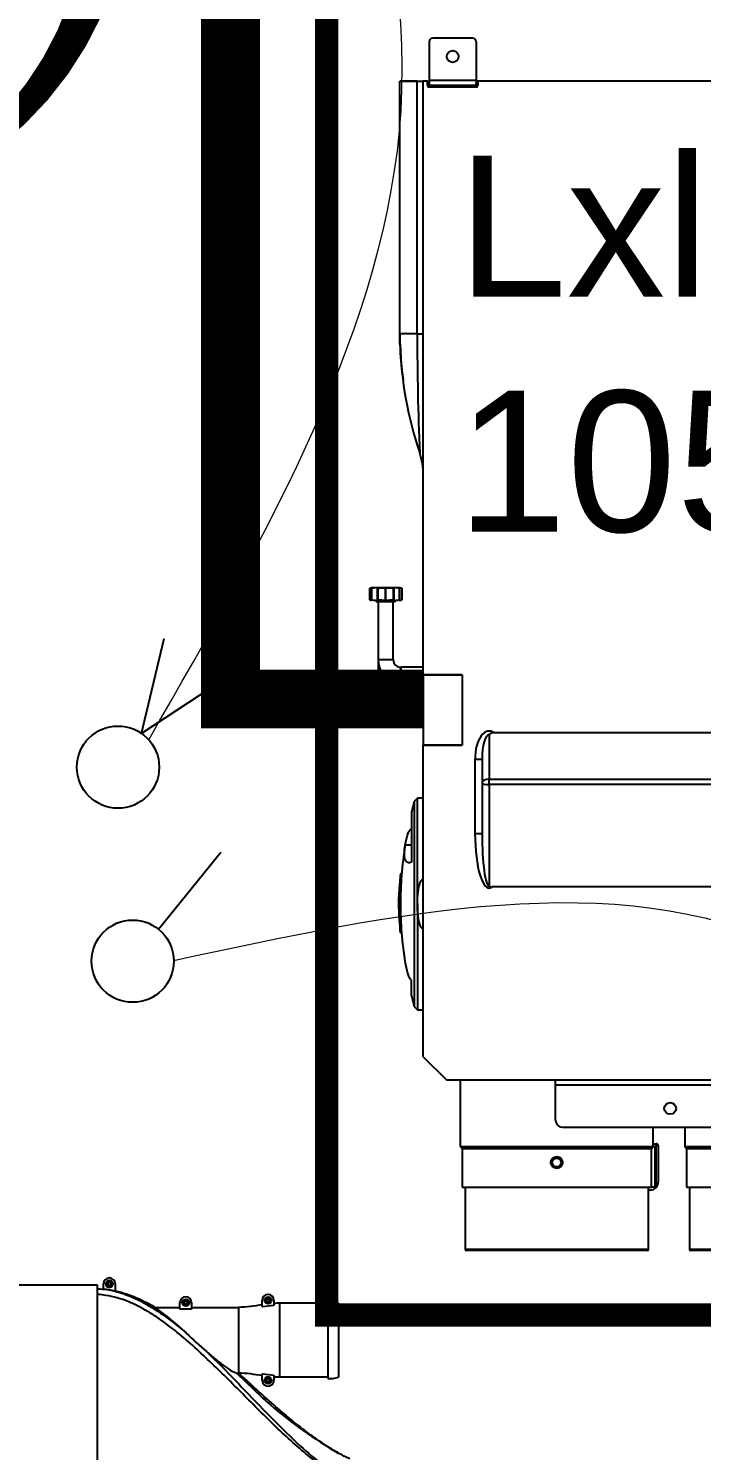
# Model space of a CAD drawing. Header units: millimetres. Extents: x 459337 to 526921, y -375392 to -289779.
# Drawn here: x 464257 to 464829, y -362336 to -361126 of the extents above; entities that cross this region are included whole.
import ezdxf

# ---------------------------------------------------------------- set-up
doc = ezdxf.new("R2010")
doc.units = ezdxf.units.MM
doc.linetypes.add('prlm_chauff', pattern=[0.93, 0.75, -0.065, 0.05, -0.065])
for name, color, linetype in [('prlm-CHAUFF', 30, 'Continuous'), ('prlm-ELEC-CFO', 201, 'Continuous'), ('prlm-MOD', 64, 'Continuous')]:
    doc.layers.add(name, color=color, linetype=linetype)
doc.styles.get("Standard").update_dxf_attribs({"font": 'arial.ttf'})

# ---------------------------------------------------------------- blocks, each defined once
blk = doc.blocks.new('xi.zaio')
at = {"layer": 'prlm-CHAUFF', "ltscale": 50}
for p, q in [((-39.5, 1.85), (-39.5, -1.45)), ((-35.8, 2.15), (-39.2, 2.15)), ((-35.5, 1.85), (-35.5, -1.45)), ((-40.52, -1.5), (-42, -1.5)), ((-42, -22.97), (-42, -1.5)), ((-42, -22.97), (-42, -1.5)), ((-42, -1.5), (-40.52, -1.5)), ((-40.52, -23), (-40.52, -1.5)), ((-40.52, -1.5), (-40, -1.5)), ((-40, -52), (-40, -1.5)), ((-39.65, -1.5), (-40, -1.5)), ((-39.65, -1.85), (-39.65, -1.5)), ((-39.65, -1.85), (-39.5, -1.85)), ((-35.5, -1.45), (-39.5, -1.45)), ((-39.5, -1.45), (-39.5, -1.65)), ((-39.5, -1.65), (-39.5, -1.85)), ((-39.5, -1.85), (-35.5, -1.85)), ((-39.5, -2), (-39.5, -1.85)), ((-35.5, -2), (-39.5, -2)), ((-35.5, -1.45), (-35.5, -1.65)), ((-35.35, -1.5), (-35.5, -1.5)), ((-35.5, -1.85), (-35.5, -1.65)), ((-35.35, -1.85), (-35.5, -1.85)), ((-35.5, -2), (-35.5, -1.85)), ((35.35, -1.5), (-35.35, -1.5)), ((-35.35, -1.5), (-35.35, -1.85)), ((-42, -22.97), (-42, -22.98)), ((-42, -22.98), (-42, -22.97)), ((-42, -23.12), (-42, -22.98)), ((-41.99, -22.98), (-41.99, -23.13)), ((-41.65, -23), (-41.99, -23)), ((-40.52, -23), (-41.35, -23)), ((-40.52, -23), (-40, -23)), ((-40.03, -32.13), (-40, -32.13)), ((-44.56, -44.64), (-44.56, -44.64)), ((-44.56, -44.64), (-44.56, -44.65)), ((-44.56, -44.65), (-44.56, -44.65)), ((-44.56, -45.63), (-44.56, -44.65)), ((-44.56, -44.65), (-44.56, -45.63)), ((-44.4, -44.6), (-44.4, -44.65)), ((-44.4, -44.65), (-44.38, -44.65)), ((-44.4, -45.63), (-44.4, -44.65)), ((-44.38, -45.63), (-44.38, -44.65)), ((-43.18, -44.6), (-44.34, -44.6)), ((-44.02, -44.6), (-44.34, -44.6)), ((-43.85, -44.65), (-43.89, -44.65)), ((-43.89, -45.63), (-43.89, -44.65)), ((-43.85, -45.63), (-43.85, -44.65)), ((-43.22, -45.63), (-43.22, -44.65)), ((-43.22, -44.65), (-43.18, -44.65)), ((-42.05, -44.6), (-43.18, -44.6)), ((-43.18, -45.63), (-43.18, -44.65)), ((-42.52, -44.65), (-42.48, -44.65)), ((-42.52, -45.63), (-42.52, -44.65)), ((-42.48, -45.63), (-42.48, -44.65)), ((-42.02, -44.65), (-42, -44.65)), ((-42.02, -45.63), (-42.02, -44.65)), ((-42, -44.65), (-42, -44.61)), ((-42, -45.63), (-42, -44.65)), ((-41.81, -44.64), (-41.81, -44.64)), ((-41.81, -44.65), (-41.81, -44.64)), ((-41.81, -45.63), (-41.81, -44.65)), ((-41.81, -44.65), (-41.81, -44.65)), ((-41.81, -45.63), (-41.81, -44.65)), ((-44.56, -45.63), (-44.56, -45.63)), ((-44.56, -45.63), (-44.56, -45.63)), ((-44.4, -45.63), (-44.38, -45.63)), ((-44.4, -45.63), (-44.4, -45.67)), ((-44.01, -45.68), (-44.01, -45.8)), ((-43.18, -45.8), (-44.01, -45.8)), ((-42.38, -45.8), (-44, -45.8)), ((-43.85, -45.63), (-43.89, -45.63)), ((-43.84, -45.8), (-43.84, -47.87)), ((-43.22, -45.63), (-43.18, -45.63)), ((-42.55, -50.73), (-42.55, -45.8)), ((-42.52, -45.63), (-42.48, -45.63)), ((-42.38, -45.8), (-42.38, -45.68)), ((-42.02, -45.63), (-42, -45.63)), ((-42, -45.67), (-42, -45.63)), ((-41.81, -45.63), (-41.81, -45.63)), ((-41.81, -45.63), (-41.81, -45.63)), ((-43.83, -47.87), (-43.83, -48.83)), ((-43.84, -48.83), (-43.84, -50.73)), ((-42.57, -50.73), (-43.84, -50.73)), ((-43.84, -50.73), (-43.84, -53.42)), ((-42.55, -50.73), (-43.82, -50.73)), ((-41.93, -51.36), (-41.93, -52.63)), ((-40, -51.36), (-41.91, -51.36)), ((-41.91, -51.36), (-41.91, -52.63)), ((-40, -51.36), (-41.91, -51.36)), ((-36.7, -52), (-40, -52)), ((-40, -52), (-40, -57.99)), ((-40, -52), (-36.7, -52)), ((-40, -52), (-40, -52)), ((-37.7, -52), (-37.7, -52)), ((-37.5, -52), (-37.5, -52)), ((-36.7, -52), (-36.7, -57.99)), ((-36.7, -52), (-36.7, -57.99)), ((-42.55, -53.43), (-42.55, -52.53)), ((-41.93, -52.63), (-40, -52.63)), ((-41.91, -52.63), (-40, -52.63)), ((-42.57, -53.42), (-43.84, -53.42)), ((-42.55, -53.43), (-43.82, -53.43)), ((-41.93, -54.06), (-41.93, -55.33)), ((-40, -54.06), (-41.93, -54.06)), ((-41.91, -54.06), (-41.91, -55.33)), ((-41.91, -55.33), (-40, -55.33)), ((-40, -84.5), (-40, -57.99)), ((-36.7, -57.99), (-40, -57.99)), ((-40, -57.99), (-36.7, -57.99)), ((-34.4, -57.09), (-34.4, -60.89)), ((33.97, -56.95), (-33.97, -56.95)), ((-35.6, -65.51), (-35.6, -59.19)), ((-35.6, -59.19), (-35, -59.19)), ((-35, -59.19), (-35, -65.51)), ((-34.4, -60.89), (34.4, -60.89)), ((-34.4, -61.35), (-34.4, -60.89)), ((34.4, -61.35), (-34.4, -61.35)), ((-34.4, -61.35), (-34.4, -69.99)), ((-40.5, -62.5), (-40.78, -62.78)), ((-40.78, -62.78), (-40.78, -80.22)), ((-40.5, -71.5), (-40.5, -62.5)), ((-40, -62.5), (-40.5, -62.5)), ((-41, -63.7), (-41, -67.94)), ((-41, -66.5), (-41.54, -66.5)), ((-35.6, -65.51), (-35, -65.51)), ((-41.84, -68.93), (-41.94, -68.92)), ((34.18, -70.06), (-34.18, -70.06)), ((-40.5, -71.5), (-40.5, -80.5)), ((-41.95, -73.96), (-41.85, -73.95)), ((-41, -79.3), (-41, -78.03)), ((-40.78, -80.22), (-40.5, -80.5)), ((-40.5, -80.5), (-40, -80.5)), ((-40, -84.5), (-38, -86.5)), ((38, -86.5), (-38, -86.5)), ((-36.85, -86.5), (-36.85, -92.15)), ((-28.75, -86.9), (-28.75, -86.5)), ((-28.75, -86.9), (28.75, -86.9)), ((-28.75, -89.9), (-28.75, -86.9)), ((-28.15, -90.5), (28.15, -90.5)), ((-20.45, -92.15), (-20.45, -90.5)), ((-17.75, -90.5), (-17.75, -92.15)), ((-20.45, -91.9), (-20.2, -91.9)), ((-20.19, -95.6), (-20.19, -91.9)), ((-36.85, -92.15), (-20.45, -92.15)), ((-36.85, -92.15), (-36.7, -92.3)), ((-36.7, -92.3), (-20.6, -92.3)), ((-36.7, -92.3), (-36.7, -95.6)), ((-20.6, -92.3), (-20.45, -92.15)), ((-20.6, -95.6), (-20.6, -92.3)), ((-20.45, -92.15), (-20.27, -92.15)), ((-20.27, -95.6), (-20.27, -92.15)), ((-20.27, -92.15), (-20.25, -92.15)), ((-20.27, -93.07), (-20.25, -93.07)), ((-20.25, -95.6), (-20.25, -92.15)), ((-20, -95.1), (-20, -92.1)), ((-17.75, -92.15), (-1.35, -92.15)), ((-17.75, -92.15), (-17.6, -92.3)), ((-17.6, -92.3), (-1.5, -92.3)), ((-17.6, -92.3), (-17.6, -95.6)), ((-20.25, -93.17), (-20.27, -93.17)), ((-20.27, -93.22), (-20.25, -93.22)), ((-20.25, -93.57), (-20.27, -93.57)), ((-20.27, -93.95), (-20.25, -93.95)), ((-20.25, -94.3), (-20.27, -94.3)), ((-36.7, -95.6), (-20.6, -95.6)), ((-36.45, -95.6), (-36.45, -100.9)), ((-20.85, -100.9), (-20.85, -95.6)), ((-20.7, -95.85), (-20.85, -95.85)), ((-20.19, -95.6), (-20.6, -95.6)), ((-17.6, -95.6), (-1.5, -95.6)), ((-17.35, -95.6), (-17.35, -100.9)), ((-20.85, -100.9), (-36.45, -100.9)), ((-20.95, -101), (-36.35, -101)), ((-1.75, -100.9), (-17.35, -100.9)), ((-1.85, -101), (-17.25, -101))]:
    blk.add_line(p, q, dxfattribs=at)
for centre, radius in [((-37.5, 0.6), 0.5), ((-19, -88.9), 0.5), ((-28.65, -93.5), 0.5), ((-28.65, -93.5), 0.48), ((-28.65, -93.5), 0.38)]:
    blk.add_circle(centre, radius, dxfattribs=at)
for centre, radius, start, end in [((-39.2, 1.85), 0.3, 90, 180), ((-35.8, 1.85), 0.3, 0, 90), ((-39.65, -1.65), 0.15, 0, 90), ((-39.5, -1.85), 0.15, 180, 270), ((-35.35, -1.65), 0.15, 90, 180), ((-35.5, -1.85), 0.15, 270, 0), ((-41.5, -23.43), 0.454, 70.7015, 109.2985), ((-20.53, -23.42), 21.46, 181.2107, 189.17), ((-11.21, -23.13), 30.76, 181.3675, 198.9367), ((201.47, -22.89), 241.99, 180.0258, 182.4219), ((-46, -35.01), 6, 0.0026, 18.3707), ((-44.22, -45.86), 1.26, 97.9369, 105.3469), ((-44.34, -45.2), 0.6, 90, 95.821), ((-44.34, -45.2), 0.6, 90, 95.821), ((-43.8, -48.12), 3.52, 80.5236, 99.4764), ((-42.6, -48.35), 3.75, 81.1094, 98.8906), ((-42.15, -45.79), 1.19, 73.6907, 106.3093), ((-42.05, -45.2), 0.6, 84.2804, 90), ((-42.05, -45.2), 0.6, 66.9261, 68.9332), ((-44.22, -44.49), 1.19, 253.6907, 262.3719), ((-44.32, -45.08), 0.6, 246.9261, 248.9332), ((-43.8, -42.16), 3.52, 260.5236, 279.4764), ((-42.6, -42.16), 3.52, 260.5236, 279.4764), ((-42.05, -45.08), 0.6, 270, 293.0739), ((-42.15, -44.49), 1.19, 277.8164, 286.3093), ((-41.93, -50.73), 1.91, 180, 270), ((-41.91, -50.73), 0.635, 180, 270), ((-41.93, -53.42), 1.91, 180, 252.7267), ((-41.91, -53.43), 1.9, 180, 270), ((-41.91, -53.43), 0.635, 180, 270), ((-41.93, -53.42), 0.635, 253.1998, 270), ((-33.99, -57.61), 0.66, 87.7671, 127.9749), ((-2.02, -72.66), 40, 165.6911, 167.0531), ((-2.02, -72.66), 40, 171.1388, 174.8568), ((-9.34, -71.54), 32.7, 175.3927, 184.216), ((-23.47, -71.44), 18.62, 174.9708, 185.7404), ((-19.4, -71.41), 22.67, 176.0894, 184.7758), ((-2.02, -72.66), 40.1, 176.0757, 176.6864), ((-2.02, -72.66), 40.1, 174.8568, 176.0079), ((-8.49, -71.55), 33.45, 175.7604, 184.1304), ((-34.2, -69.76), 0.308, 228.6694, 273.1665), ((-25, -71.49), 17.1, 176.1392, 185.5504), ((-24.53, -71.49), 17.57, 184.0984, 185.3931), ((-2.02, -70.34), 40.1, 183.5417, 185.1618), ((-2.02, -70.34), 40, 185.1618, 188.8621), ((-2.02, -70.34), 40, 192.9469, 194.3089), ((-28.15, -89.9), 0.6, 180, 270), ((-20.2, -92.1), 0.2, 88.3239, 90), ((-20.2, -92.1), 0.2, 0, 88.3239), ((-20.78, -95.12), 0.776, 318.5248, 1.7675), ((-20.7, -95.15), 0.7, 270, 316.2731), ((-36.35, -100.9), 0.1, 180, 270), ((-20.95, -100.9), 0.1, 270, 0), ((-17.25, -100.9), 0.1, 180, 270)]:
    blk.add_arc(centre, radius, start, end, dxfattribs=at)
for centre, major_axis, ratio, start_param, end_param in [((-34.4, -59.19), (0, -2.4), 0.5, 2.773493, 4.712389), ((-34.4, -59.19), (0, -2.1), 0.285714, 3.141593, 4.712389), ((-34.4, -61.19), (-0.6, 0), 0.5, 4.712389, 6.283185), ((-34.4, -61.19), (-0.6, 0), 0.258819, 0, 1.570796), ((-34.4, -65.51), (0, 4.64), 0.258819, 1.570796, 3.326448), ((-34.4, -65.51), (0, -4.48), 0.133894, 4.712389, 6.283185), ((-21.5, -94.48), (1.25, 0), 0.146694, 0, 0.179125), ((-20.7, -94.48), (0.45, 0), 0.974723, 5.983927, 6.283185), ((-20.7, -94.84), (0.45, 0), 0.974723, 5.983927, 6.283185)]:
    blk.add_ellipse(centre, major_axis=major_axis, ratio=ratio, start_param=start_param, end_param=end_param, dxfattribs=at)
for points, knots in [([(-42, -22.98), (-42, -22.98), (-42, -22.98), (-42, -22.98), (-42, -22.99), (-41.99, -22.99), (-41.99, -22.99), (-41.99, -22.99), (-41.99, -22.99), (-41.99, -23), (-41.99, -23), (-41.99, -23), (-41.99, -23), (-41.99, -23)], [0, 0, 0, 0, 0.5, 0.5, 0.75, 0.75, 0.875, 0.875, 0.9375, 0.9375, 0.96875, 0.96875, 1, 1, 1, 1]), ([(-42, -23.12), (-42, -23.12), (-42, -23.17), (-42, -23.3), (-41.99, -23.4), (-41.99, -23.6), (-41.99, -23.69), (-41.99, -23.83), (-41.99, -23.87), (-41.99, -23.87)], [0, 0, 0, 0, 0.25, 0.25, 0.5, 0.5, 0.75, 0.75, 1, 1, 1, 1]), ([(-41.99, -23.87), (-41.99, -23.85), (-41.99, -23.82), (-41.99, -23.7), (-41.99, -23.6), (-41.99, -23.4), (-42, -23.31), (-42, -23.18), (-42, -23.14), (-42, -23.13)], [0.0577009, 0.0577009, 0.0577009, 0.0577009, 0.25, 0.25, 0.5, 0.5, 0.75, 0.75, 0.9427494, 0.9427494, 0.9427494, 0.9427494]), ([(-41.54, -66.5), (-41.51, -66.31), (-41.48, -66.14), (-41.4, -65.83), (-41.36, -65.69), (-41.27, -65.45), (-41.22, -65.35), (-41.14, -65.23), (-41.11, -65.19), (-41.06, -65.13), (-41.03, -65.1), (-41, -65.08)], [0, 0, 0, 0, 0.25, 0.25, 0.5, 0.5, 0.75, 0.75, 0.875, 0.875, 1, 1, 1, 1]), ([(-41, -67.94), (-41.13, -68), (-41.24, -68.01), (-41.41, -67.95), (-41.48, -67.87), (-41.54, -67.72), (-41.55, -67.69), (-41.57, -67.62), (-41.58, -67.58), (-41.6, -67.45), (-41.61, -67.36), (-41.61, -67.04), (-41.59, -66.79), (-41.54, -66.5)], [0, 0, 0, 0, 0.25, 0.25, 0.5, 0.5, 0.5625, 0.5625, 0.625, 0.625, 0.75, 0.75, 1, 1, 1, 1]), ([(-40.5, -71.5), (-40.5, -71.31), (-40.49, -71.12), (-40.47, -70.75), (-40.45, -70.56), (-40.41, -70.28), (-40.4, -70.19), (-40.36, -70), (-40.34, -69.91), (-40.29, -69.78), (-40.28, -69.73), (-40.25, -69.64), (-40.23, -69.6), (-40.19, -69.54), (-40.18, -69.52), (-40.15, -69.48), (-40.14, -69.46), (-40.11, -69.43), (-40.09, -69.41), (-40.06, -69.39), (-40.05, -69.39), (-40.02, -69.38), (-40.01, -69.38), (-40, -69.38)], [0, 0, 0, 0, 0.25, 0.25, 0.5, 0.5, 0.625, 0.625, 0.75, 0.75, 0.8125, 0.8125, 0.875, 0.875, 0.90625, 0.90625, 0.9375, 0.9375, 0.96875, 0.96875, 0.984375, 0.984375, 1, 1, 1, 1]), ([(-40, -73.62), (-40.01, -73.62), (-40.02, -73.62), (-40.05, -73.61), (-40.06, -73.61), (-40.08, -73.6), (-40.09, -73.59), (-40.11, -73.57), (-40.12, -73.56), (-40.14, -73.54), (-40.15, -73.52), (-40.18, -73.48), (-40.19, -73.46), (-40.23, -73.4), (-40.25, -73.36), (-40.28, -73.27), (-40.29, -73.22), (-40.34, -73.09), (-40.36, -73), (-40.4, -72.81), (-40.41, -72.72), (-40.44, -72.54), (-40.45, -72.44), (-40.47, -72.26), (-40.48, -72.16), (-40.49, -71.88), (-40.5, -71.69), (-40.5, -71.5)], [0, 0, 0, 0, 0.015625, 0.015625, 0.03125, 0.03125, 0.046875, 0.046875, 0.0625, 0.0625, 0.09375, 0.09375, 0.125, 0.125, 0.1875, 0.1875, 0.25, 0.25, 0.375, 0.375, 0.5, 0.5, 0.625, 0.625, 0.75, 0.75, 1, 1, 1, 1]), ([(-41.54, -76.5), (-41.51, -76.7), (-41.47, -76.87), (-41.4, -77.2), (-41.36, -77.34), (-41.27, -77.59), (-41.22, -77.71), (-41.14, -77.85), (-41.11, -77.89), (-41.06, -77.96), (-41.03, -78), (-41, -78.03)], [0, 0, 0, 0, 0.25, 0.25, 0.5, 0.5, 0.75, 0.75, 0.875, 0.875, 1, 1, 1, 1]), ([(-20.27, -95.27), (-20.26, -95.26), (-20.26, -95.25), (-20.25, -95.2), (-20.25, -95.17), (-20.25, -95.15)], [0.8185803, 0.8185803, 0.8185803, 0.8185803, 0.875, 0.875, 1, 1, 1, 1])]:
    blk.add_open_spline(points, degree=3, knots=knots, dxfattribs=at)
for points in [[(-43.85, -44.65), (-43.83, -44.64), (-43.78, -44.63), (-43.7, -44.62), (-43.62, -44.61), (-43.54, -44.61), (-43.46, -44.6), (-43.37, -44.6), (-43.28, -44.6), (-43.22, -44.6), (-43.18, -44.6)], [(-43.18, -44.6), (-43.15, -44.6), (-43.09, -44.6), (-43, -44.6), (-42.91, -44.6), (-42.83, -44.61), (-42.75, -44.61), (-42.67, -44.62), (-42.59, -44.63), (-42.54, -44.64), (-42.52, -44.65)], [(-43.18, -45.67), (-43.22, -45.67), (-43.28, -45.67), (-43.37, -45.67), (-43.46, -45.67), (-43.54, -45.67), (-43.62, -45.66), (-43.7, -45.65), (-43.78, -45.64), (-43.83, -45.63), (-43.85, -45.63)], [(-42.52, -45.63), (-42.54, -45.63), (-42.59, -45.64), (-42.67, -45.65), (-42.75, -45.66), (-42.83, -45.67), (-42.91, -45.67), (-43, -45.67), (-43.09, -45.67), (-43.15, -45.67), (-43.18, -45.67)]]:
    blk.add_open_spline(points, degree=3, dxfattribs=at)
at = {"layer": 'prlm-CHAUFF', "ltscale": 50, "insert": (-37.12, -7.83), "char_height": 12, "width": 139.7925, "attachment_point": 1}
blk.add_mtext('Lxlxh (cm)= 105x89x25', dxfattribs=at)
blk = doc.blocks.new('xi.twintop')
at = {"layer": 'prlm-CHAUFF', "ltscale": 50}
for p, q in [((-22.15, 28.5), (-15.85, 28.5)), ((-15.75, 27.6), (-22.25, 27.6)), ((-22.15, 27.6), (-22.15, 23.5)), ((-22.15, 27.6), (-22.15, 23.5)), ((-15.85, 27.6), (-15.85, 23.5)), ((-15.85, 27.6), (-15.85, 23.5)), ((-22.4, 23), (-21.97, 23)), ((-15.85, 23.5), (-22.15, 23.5)), ((-21.97, 23), (-21.85, 22.06)), ((-16.15, 22.06), (-16.03, 23)), ((-16.03, 23), (-15.6, 23)), ((-22.56, 22.55), (-22.45, 22.55)), ((-22.56, 22.45), (-22.56, 22.55)), ((-22.45, 22.45), (-22.56, 22.45)), ((-22.45, 22.66), (-22.35, 22.66)), ((-22.45, 22.55), (-22.45, 22.66)), ((-22.45, 22.34), (-22.45, 22.45)), ((-22.35, 22.34), (-22.45, 22.34)), ((-21.85, 22), (-22.4, 22)), ((-22.35, 22.66), (-22.35, 22.55)), ((-22.35, 22.55), (-22.24, 22.55)), ((-22.24, 22.45), (-22.35, 22.45)), ((-22.35, 22.45), (-22.35, 22.34)), ((-22.24, 22.55), (-22.24, 22.45)), ((-21.85, 22.06), (-21.85, 22)), ((-16.2, 19.84), (-14.13, 22)), ((-14.13, 22), (-16.2, 19.84)), ((-16.15, 22), (-16.15, 22.06)), ((-15.6, 22), (-16.15, 22)), ((-15.76, 22.45), (-15.76, 22.55)), ((-15.76, 22.55), (-15.65, 22.55)), ((-15.65, 22.45), (-15.76, 22.45)), ((-15.65, 22.66), (-15.55, 22.66)), ((-15.65, 22.55), (-15.65, 22.66)), ((-15.65, 22.34), (-15.65, 22.45)), ((-15.55, 22.34), (-15.65, 22.34)), ((-15.55, 22.66), (-15.55, 22.55)), ((-15.55, 22.55), (-15.44, 22.55)), ((-15.55, 22.45), (-15.55, 22.34)), ((-15.44, 22.45), (-15.55, 22.45)), ((-15.44, 22.55), (-15.44, 22.45)), ((-21.8, 20), (-16.2, 20)), ((-21.8, 16), (-21.8, 20)), ((-21.8, 16), (-21.8, 20)), ((-16.2, 19.84), (-16.2, 20)), ((-16.2, 19.84), (-16.2, 20)), ((-22.2, 16), (-21.65, 16)), ((-21.65, 16), (-21.65, 15)), ((-22.36, 15.45), (-22.36, 15.55)), ((-22.36, 15.55), (-22.25, 15.55)), ((-22.25, 15.45), (-22.36, 15.45)), ((-22.25, 15.66), (-22.15, 15.66)), ((-22.25, 15.55), (-22.25, 15.66)), ((-22.25, 15.34), (-22.25, 15.45)), ((-22.15, 15.34), (-22.25, 15.34)), ((-21.65, 15), (-22.2, 15)), ((-22.15, 15.66), (-22.15, 15.55)), ((-22.15, 15.55), (-22.04, 15.55)), ((-22.15, 15.45), (-22.15, 15.34)), ((-22.04, 15.45), (-22.15, 15.45)), ((-22.04, 15.55), (-22.04, 15.45)), ((-21.8, 12.88), (-21.8, 15)), ((-21.8, 12.88), (-21.8, 15)), ((-23.96, 8.95), (-23.96, 9.05)), ((-23.96, 9.05), (-23.85, 9.05)), ((-23.85, 8.95), (-23.96, 8.95)), ((-23.85, 9.16), (-23.75, 9.16)), ((-23.85, 9.05), (-23.85, 9.16)), ((-23.85, 8.84), (-23.85, 8.95)), ((-23.75, 8.84), (-23.85, 8.84)), ((-23.8, 9.5), (-23.19, 9.5)), ((-23.36, 8.5), (-23.8, 8.5)), ((-23.75, 9.16), (-23.75, 9.05)), ((-23.75, 9.05), (-23.64, 9.05)), ((-23.75, 8.95), (-23.75, 8.84)), ((-23.64, 8.95), (-23.75, 8.95)), ((-23.64, 9.05), (-23.64, 8.95)), ((-23.36, 8.42), (-23.36, 8.5)), ((23.7, 8), (-23.7, 8)), ((-23.7, 8), (-23.7, 0))]:
    blk.add_line(p, q, dxfattribs=at)
for centre, radius in [((-22.4, 22.5), 0.3), ((-22.4, 22.5), 0.25), ((-15.6, 22.5), 0.3), ((-15.6, 22.5), 0.25), ((-22.2, 15.5), 0.3), ((-22.2, 15.5), 0.25), ((-23.8, 9), 0.3), ((-23.8, 9), 0.25)]:
    blk.add_circle(centre, radius, dxfattribs=at)
for centre, radius, start, end in [((-20.26, 27.83), 2, 160.5755, 186.7441), ((-20.26, 27.83), 2, 160.5755, 186.7441), ((-17.74, 27.83), 2, 353.2559, 19.4245), ((-17.74, 27.83), 2, 353.2559, 19.4245), ((-43.13, 48.06), 39, 319.3887, 329.86), ((-43.13, 48.06), 39, 319.3887, 329.8601), ((-22.4, 22.5), 0.5, 90, 270), ((-15.6, 22.5), 0.5, 270, 90), ((-22.51, 30.1), 11.66, 315.9701, 320.4245), ((-22.76, 30.33), 11.99, 316.0326, 320.3619), ((-44.74, 40.05), 35.1, 315.7111, 319.5265), ((-22.2, 15.5), 0.5, 90, 270), ((-2.48, -0.77), 23.65, 136.4099, 144.7501), ((-11.41, 6.64), 12.12, 163.7263, 166.3852), ((-23.8, 9), 0.5, 90, 270)]:
    blk.add_arc(centre, radius, start, end, dxfattribs=at)
for points, knots in [([(-5.67, 33.5), (-5.67, 33.33), (-5.68, 33.16), (-5.7, 32.82), (-5.72, 32.65), (-5.8, 32.15), (-5.87, 31.82), (-6.05, 31.16), (-6.16, 30.84), (-6.41, 30.21), (-6.55, 29.9), (-7, 29), (-7.34, 28.43), (-8.08, 27.34), (-8.47, 26.81), (-9.69, 25.27), (-10.57, 24.3), (-12.38, 22.39), (-13.32, 21.46), (-15.19, 19.6), (-16.12, 18.67), (-17.95, 16.77), (-18.84, 15.8), (-20.08, 14.27), (-20.47, 13.75), (-21.03, 12.94), (-21.21, 12.66), (-21.55, 12.09), (-21.72, 11.8), (-22.17, 10.91), (-22.43, 10.31), (-22.7, 9.36), (-22.77, 9.03), (-22.86, 8.47), (-22.88, 8.24), (-22.89, 8)], [0, 0, 0, 0, 0.015625, 0.015625, 0.03125, 0.03125, 0.0625, 0.0625, 0.09375, 0.09375, 0.125, 0.125, 0.1875, 0.1875, 0.25, 0.25, 0.375, 0.375, 0.5, 0.5, 0.625, 0.625, 0.75, 0.75, 0.8125, 0.8125, 0.84375, 0.84375, 0.875, 0.875, 0.9375, 0.9375, 0.96875, 0.96875, 0.9907189, 0.9907189, 0.9907189, 0.9907189]), ([(-18.04, 17.26), (-16.85, 18.51), (-15.59, 19.7), (-13.1, 22.1), (-11.85, 23.3), (-10.07, 25.17), (-9.49, 25.81), (-8.39, 27.13), (-7.87, 27.82), (-7.16, 28.91), (-6.93, 29.29), (-6.52, 30.07), (-6.33, 30.48), (-6.02, 31.31), (-5.89, 31.74), (-5.76, 32.39), (-5.73, 32.61), (-5.69, 32.95), (-5.69, 33.06), (-5.67, 33.28), (-5.67, 33.39), (-5.67, 33.5)], [0, 0, 0, 0, 0.25, 0.25, 0.5, 0.5, 0.625, 0.625, 0.75, 0.75, 0.8125, 0.8125, 0.875, 0.875, 0.9375, 0.9375, 0.96875, 0.96875, 0.984375, 0.984375, 1, 1, 1, 1]), ([(-8.9, 29.46), (-9.06, 29.12), (-9.43, 28.41), (-10.08, 27.35), (-10.83, 26.27), (-11.65, 25.18), (-12.54, 24.1), (-13.65, 22.81), (-14.86, 21.46), (-15.81, 20.43), (-16.2, 20)], [0.1568082, 0.1568082, 0.1568082, 0.1568082, 0.2305418, 0.3149874, 0.4025619, 0.4929385, 0.5856877, 0.6803551, 0.8317746, 0.9509578, 0.9509578, 0.9509578, 0.9509578]), ([(-18.04, 17.26), (-17.81, 17.52), (-17.58, 17.79), (-17.17, 18.3), (-16.98, 18.55), (-16.64, 19.03), (-16.49, 19.25), (-16.32, 19.53), (-16.28, 19.62), (-16.22, 19.76), (-16.2, 19.81), (-16.2, 19.84)], [0, 0, 0, 0, 0.25, 0.25, 0.5, 0.5, 0.75, 0.75, 0.875, 0.875, 1, 1, 1, 1]), ([(-23.39, 8), (-23.38, 8.28), (-23.35, 8.55), (-23.25, 9.19), (-23.16, 9.55), (-22.84, 10.61), (-22.54, 11.29), (-21.83, 12.6), (-21.42, 13.22), (-20.56, 14.41), (-20.09, 14.98), (-19.62, 15.54)], [0.0331631, 0.0331631, 0.0331631, 0.0331631, 0.125, 0.125, 0.25, 0.25, 0.5, 0.5, 0.75, 0.75, 1, 1, 1, 1]), ([(-23.19, 9.5), (-23.12, 9.8), (-23.04, 10.09), (-22.9, 10.53), (-22.84, 10.67), (-22.74, 10.96), (-22.68, 11.1), (-22.5, 11.53), (-22.37, 11.8), (-22.1, 12.35), (-21.95, 12.61), (-21.8, 12.88)], [0, 0, 0, 0, 0.25, 0.25, 0.375, 0.375, 0.5, 0.5, 0.75, 0.75, 1, 1, 1, 1]), ([(-21.8, 12.88), (-21.96, 12.6), (-22.11, 12.32), (-22.4, 11.74), (-22.54, 11.45), (-22.78, 10.85), (-22.89, 10.55), (-23.01, 10.17), (-23.03, 10.1), (-23.05, 10.03)], [0, 0, 0, 0, 0.25, 0.25, 0.5, 0.5, 0.75, 0.75, 0.8062429, 0.8062429, 0.8062429, 0.8062429])]:
    blk.add_open_spline(points, degree=3, knots=knots, dxfattribs=at)
for points in [[(-22.15, 23.5), (-22.15, 23.33), (-22.14, 23.17), (-22.13, 23)], [(-22.15, 23.5), (-22.15, 23.33), (-22.14, 23.17), (-22.13, 23)], [(-15.85, 23.5), (-15.85, 23.33), (-15.86, 23.17), (-15.87, 23)], [(-15.85, 23.5), (-15.85, 23.33), (-15.86, 23.17), (-15.87, 23)], [(-22.01, 22), (-21.91, 21.33), (-21.8, 20.67), (-21.8, 20)], [(-22.01, 22), (-21.91, 21.33), (-21.8, 20.67), (-21.8, 20)], [(-15.99, 22), (-16.09, 21.33), (-16.2, 20.67), (-16.2, 20)], [(-15.99, 22), (-16.09, 21.33), (-16.2, 20.67), (-16.2, 20)], [(-23.19, 9.5), (-23.26, 9.17), (-23.32, 8.84), (-23.36, 8.5)]]:
    blk.add_open_spline(points, degree=3, dxfattribs=at)
blk = doc.blocks.new('xi.VV')
at = {"layer": 'prlm-ELEC-CFO', "color": 0}
blk.add_lwpolyline([(6.95, 3.42), (0.01, -1.13), (1.91, 6.95)], dxfattribs=at)
blk.add_circle((-2, -4), 3.5, dxfattribs=at)
blk = doc.blocks.new('xi.SA')
at = {"layer": 'prlm-ELEC-CFO', "color": 0}
blk.add_lwpolyline([(0.2, -1.28), (5.5, 5.28)], dxfattribs=at)
blk.add_circle((-2, -4), 3.5, dxfattribs=at)

msp = doc.modelspace()

# ---------------------------------------------------------------- linework, layer by layer
at = {"layer": 'prlm-CHAUFF', "linetype": 'prlm_chauff', "ltscale": 50, "const_width": 50, "flags": 128}
msp.add_lwpolyline([(464592.773, -361696.187), (464428.791, -361696.187), (464428.791, -360955.246), (466092.509, -360955.246), (466092.509, -360601.146)], dxfattribs=at)
at = {"layer": 'prlm-ELEC-CFO', "lineweight": 13}
for points in [[(464359.27, -361730.96), (464573.838, -361195.841), (464395.523, -360593.629)], [(464380.577, -361918.619), (464903.545, -361907.863), (465157.682, -362149.321)]]:
    msp.add_spline(points, degree=3, dxfattribs=at)
at = {"layer": 'prlm-MOD'}
msp.add_lwpolyline([(463417.149, -360553.059, 0, 46.2, 0.52056705), (463058.402, -360845.379, 0, 46.2, 0.52056705), (463058.402, -360845.379, 0, 46.2, 0.52056705), (463081.799, -361309.195, 0, 46.2, 0.52056705), (463081.799, -361309.195, 0, 46.2, 0.52056705), (463553.628, -361316.99, 0, 46.2, 0.52056705), (463553.628, -361316.99, 0, 46.2, 0.52056705), (464025.458, -361285.809, 0, 46.2, 0.52056705), (464025.458, -361285.809, 0, 46.2, 0.52056705), (464314.016, -360923.331, 0, 46.2, 0.52056705), (464314.016, -360923.331, 0, 46.2, 0.52056705), (463986.464, -360595.932, 0, 46.2, 0.52056705), (463986.464, -360595.932, 0, 46.2, 0.52056705)], format="xyseb", close=True, dxfattribs=at)
at = {"layer": 'prlm-MOD', "ltscale": 50, "const_width": 20}
msp.add_lwpolyline([(465492.267, -362220.433), (464510.623, -362220.433), (464510.623, -361086.524), (465492.267, -361086.524)], close=True, dxfattribs=at)

# ---------------------------------------------------------------- block references
at = {"layer": 'prlm-CHAUFF', "ltscale": 50, "xscale": 10, "yscale": 10, "zscale": 10}
msp.add_blockref('xi.zaio', (464992.773, -361155.614), dxfattribs=at)
at = {"layer": 'prlm-CHAUFF', "ltscale": 50, "xscale": 10, "yscale": 10, "zscale": 10, "rotation": 269.9999999999975}
msp.add_blockref('xi.twintop', (464235.739, -362431.88), dxfattribs=at)
at = {"layer": 'prlm-ELEC-CFO', "xscale": 10, "yscale": 10, "zscale": 10}
for name, p in [('xi.VV', (464353.137, -361714.243)), ('xi.SA', (464365.584, -361879.338))]:
    msp.add_blockref(name, p, dxfattribs=at)

doc.saveas('drawing.dxf')
